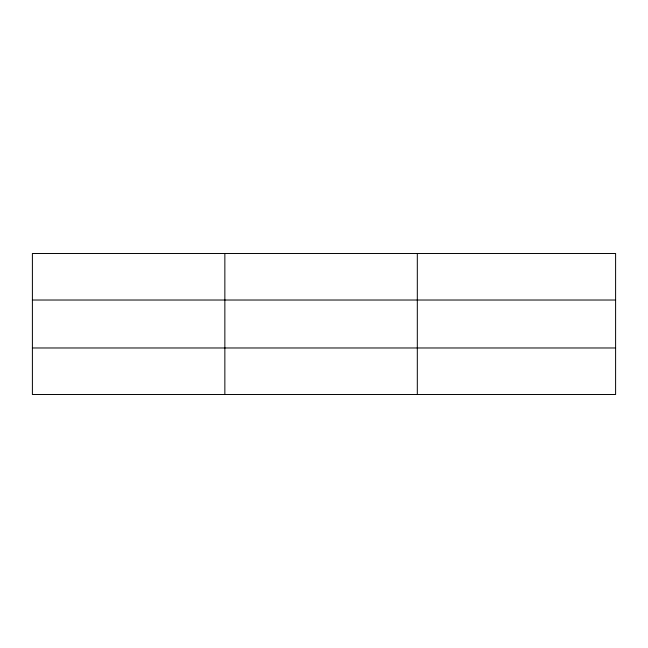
<?xml version="1.0" encoding="UTF-8"?>
<svg xmlns="http://www.w3.org/2000/svg" width="648" height="648" viewBox="0 0 648 648"><rect width="100%" height="100%" fill="white"/><g stroke="black" fill="none" stroke-linecap="round" stroke-linejoin="round"><path stroke-width="0.97" d="M224.856 253.49L224.856 394.511M417.312 253.49L417.312 394.511M615.6 347.976L615.6 394.511L32.4 394.511L32.4 253.49L615.6 253.49L615.6 347.976L32.4 347.976M32.4 300.024L615.6 300.024"/></g></svg>
